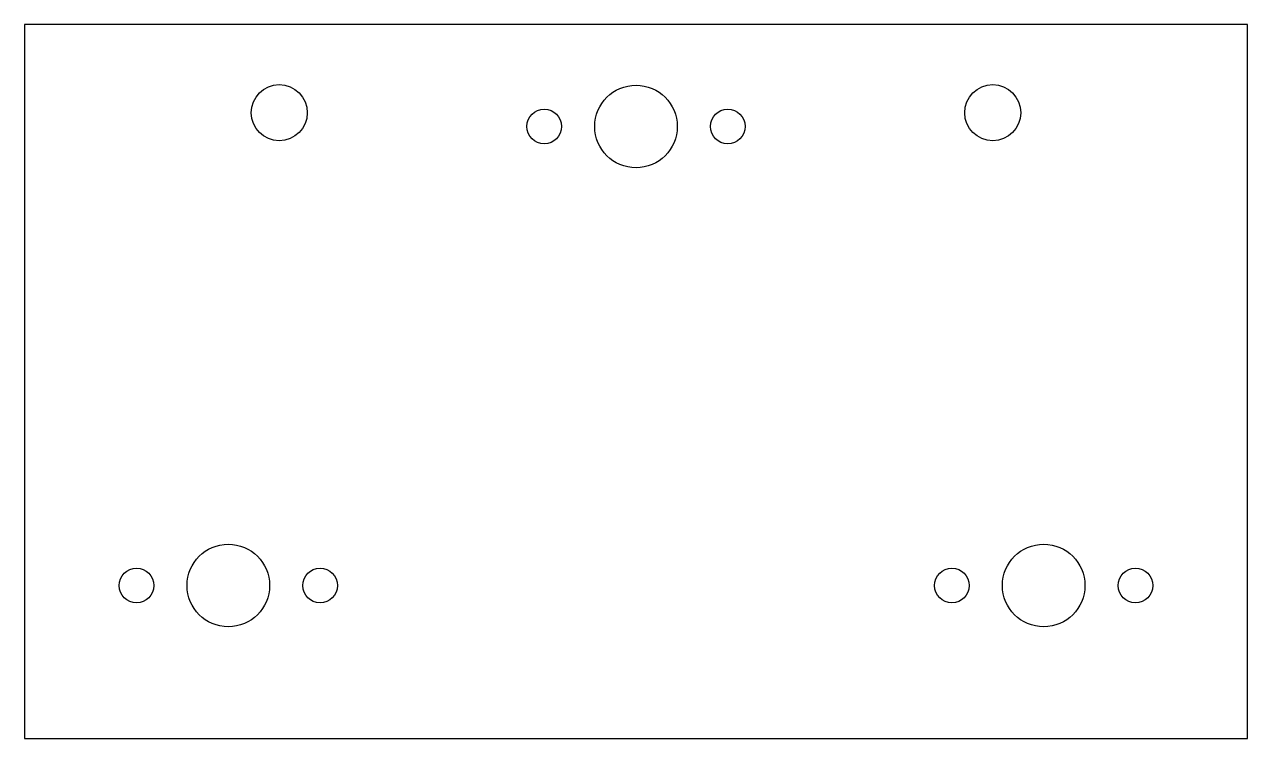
# Model space of a CAD drawing. Header units: millimetres. Extents: x -60 to 60, y -35 to 35.
import ezdxf

# ---------------------------------------------------------------- set-up
doc = ezdxf.new("R2010")
doc.units = ezdxf.units.MM

msp = doc.modelspace()

# ---------------------------------------------------------------- linework, layer by layer
at = {"layer": 'CUT'}
msp.add_lwpolyline([(-60, -35), (60, -35), (60, 35), (-60, 35)], close=True, dxfattribs=at)
at = {"layer": 'DRILL'}
for centre, radius in [((-35, 26.35), 2.75), ((0, 25), 4.05), ((35, 26.35), 2.75), ((-9, 25), 1.7), ((9, 25), 1.7), ((-40, -20), 4.05), ((40, -20), 4.05), ((-49, -20), 1.7), ((-31, -20), 1.7), ((31, -20), 1.7), ((49, -20), 1.7)]:
    msp.add_circle(centre, radius, dxfattribs=at)

doc.saveas('drawing.dxf')
